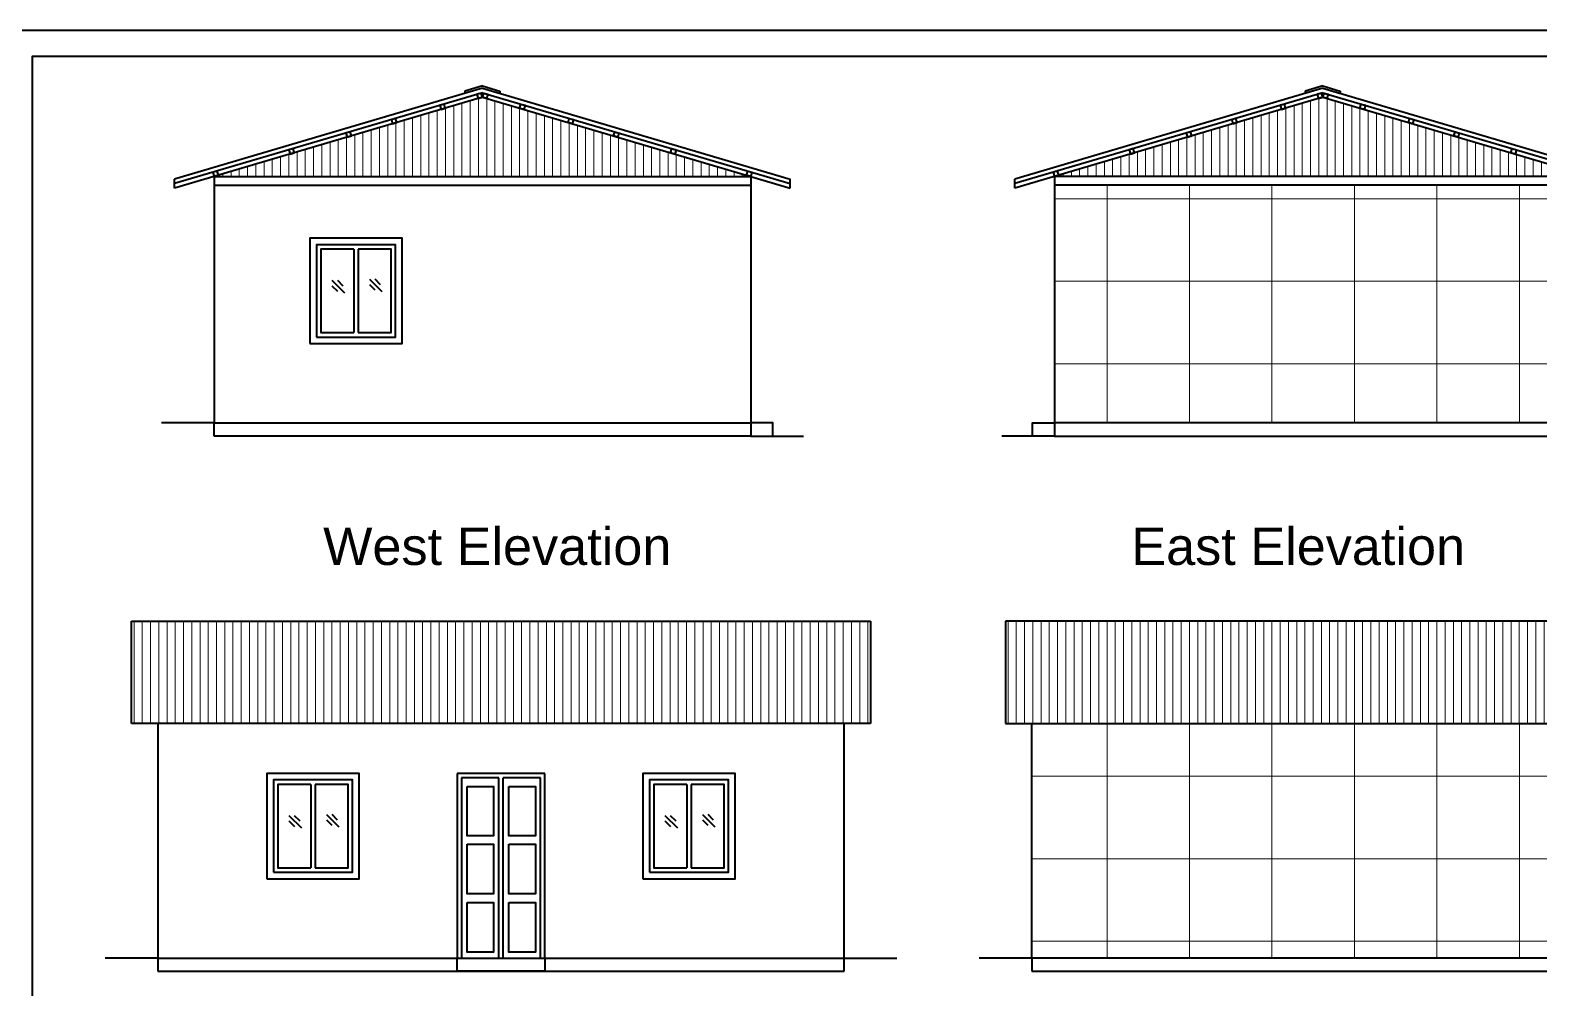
# Model space of a CAD drawing. Header units: inches. Extents: x 94889 to 364662, y -10661 to -3947.
# Drawn here: x 97496 to 98182, y -7618 to -7182 of the extents above; entities that cross this region are included whole.
import ezdxf

# ---------------------------------------------------------------- set-up
doc = ezdxf.new("R2010")
doc.units = ezdxf.units.IN
doc.header["$LTSCALE"] = 2
doc.header["$MEASUREMENT"] = 0
doc.layers.get('0').update_dxf_attribs({"linetype": 'CONTINUOUS'})
for name, color, linetype, lineweight in [('1', 7, 'CONTINUOUS', 13), ('door', 20, 'CONTINUOUS', 35), ('steps', 253, 'CONTINUOUS', 20)]:
    doc.layers.add(name, color=color, linetype=linetype, lineweight=lineweight)
doc.layers.add('Normal Wall', color=7, linetype='CONTINUOUS', lineweight=35, true_color=0xffaf89)
doc.styles.get("Standard").update_dxf_attribs({"font": 'ARIALN.TTF'})
pattern_1 = [(90, (-265952.126, 23453.6), (-37.5, 0), []), (180, (-265952.126, 23453.6), (-4e-15, -37.5), [])]

msp = doc.modelspace()

# ---------------------------------------------------------------- hatches: boundary and pattern name
at = {"layer": '1', "ltscale": 5}
h = msp.add_hatch(dxfattribs=at)
h.set_pattern_fill('ANSI37', color=256, scale=300, angle=45, style=0)
h.set_pattern_definition(pattern_1)
h.paths.add_polyline_path([(98205.49, -7360.73), (98205.49, -7252.73), (97961.49, -7252.73), (97961.49, -7360.73)])
h = msp.add_hatch(dxfattribs=at)
h.set_pattern_fill('ANSI37', color=256, scale=300, angle=45, style=0)
h.set_pattern_definition(pattern_1)
h.paths.add_polyline_path([(98263.25, -7604.08), (98263.25, -7497.39), (97951.25, -7497.39), (97951.25, -7604.08)])
at = {"layer": 'steps', "ltscale": 0.3}
h = msp.add_hatch(dxfattribs=at)
h.set_pattern_fill('ANSI31', scale=30, angle=45)
h.set_pattern_definition([(90, (-263721.751, 22031.2808), (-3.75, 0), [])])
h.paths.add_polyline_path([(97823.32, -7248.73), (97701.32, -7212.73), (97699.41, -7213.3), (97579.32, -7248.73)])
h = msp.add_hatch(dxfattribs=at)
h.set_pattern_fill('ANSI31', scale=30, angle=45)
h.set_pattern_definition([(90, (-263339.5837, 22031.2808), (-3.75, 0), [])])
h.paths.add_polyline_path([(97961.49, -7248.73), (98083.49, -7212.73), (98085.41, -7213.3), (98205.49, -7248.73)])
h = msp.add_hatch(dxfattribs=at)
h.set_pattern_fill('ANSI31', scale=30, angle=45)
h.set_pattern_definition([(90, (-265014.621, 21787.939), (-3.75, 0), [])])
h.paths.add_polyline_path([(97877.76, -7497.39), (97877.76, -7450.86), (97541.76, -7450.86), (97541.76, -7497.39)])
h = msp.add_hatch(dxfattribs=at)
h.set_pattern_fill('ANSI31', scale=30, angle=45)
h.set_pattern_definition([(90, (-264617.1276, 21787.939), (-3.75, 0), [])])
h.paths.add_polyline_path([(98275.25, -7497.39), (98275.25, -7450.86), (97939.25, -7450.86), (97939.25, -7497.39)])

# ---------------------------------------------------------------- linework, layer by layer
at = {"layer": 'door', "ltscale": 0.5}
for p, q in [((97701.32, -7208.56), (97561.32, -7249.88)), ((97701.32, -7210.65), (97561.32, -7251.96)), ((97701.32, -7207.52), (97693.37, -7209.87)), ((97693.37, -7209.87), (97693.37, -7210.91)), ((97701.32, -7208.56), (97693.65, -7210.83)), ((97701.32, -7207.52), (97709.28, -7209.87)), ((97701.32, -7208.56), (97841.32, -7249.88)), ((97701.32, -7208.56), (97709, -7210.83)), ((97701.32, -7210.65), (97841.32, -7251.96)), ((97709.28, -7209.87), (97709.28, -7210.91)), ((98083.49, -7208.56), (97943.49, -7249.88)), ((98083.49, -7210.65), (97943.49, -7251.96)), ((98083.49, -7207.52), (98075.54, -7209.87)), ((98075.54, -7209.87), (98075.54, -7210.91)), ((98083.49, -7208.56), (98075.82, -7210.83)), ((98083.49, -7207.52), (98091.45, -7209.87)), ((98083.49, -7208.56), (98223.49, -7249.88)), ((98083.49, -7208.56), (98091.16, -7210.83)), ((98083.49, -7210.65), (98223.49, -7251.96)), ((98091.45, -7209.87), (98091.45, -7210.91)), ((97701.32, -7212.73), (97561.32, -7254.05)), ((97701.32, -7212.73), (97841.32, -7254.05)), ((98083.49, -7212.73), (97943.49, -7254.05)), ((98083.49, -7212.73), (98223.49, -7254.05)), ((97561.32, -7254.05), (97561.32, -7249.88)), ((97579.32, -7248.73), (97823.32, -7248.73)), ((97579.32, -7248.73), (97579.32, -7360.73)), ((97823.32, -7248.73), (97823.32, -7360.73)), ((97841.32, -7254.05), (97841.32, -7249.88)), ((97943.49, -7254.05), (97943.49, -7249.88)), ((98205.49, -7248.73), (97961.49, -7248.73)), ((97961.49, -7248.73), (97961.49, -7360.73)), ((97579.32, -7252.73), (97823.32, -7252.73)), ((98205.49, -7252.73), (97961.49, -7252.73)), ((97642.82, -7281.73), (97642.82, -7319.73)), ((97644.82, -7281.73), (97644.82, -7319.73)), ((97632.85, -7298.37), (97635.38, -7300.83)), ((97632.9, -7295.93), (97638.56, -7301.58)), ((97635.34, -7295.88), (97637.81, -7298.4)), ((97649.92, -7297.82), (97652.45, -7300.29)), ((97649.97, -7295.39), (97655.62, -7301.03)), ((97652.41, -7295.33), (97654.87, -7297.86)), ((97579.32, -7360.73), (97555.32, -7360.73)), ((97579.32, -7360.73), (97823.32, -7360.73)), ((97579.32, -7366.73), (97579.32, -7360.73)), ((98205.49, -7360.73), (97961.49, -7360.73)), ((97823.32, -7366.73), (97579.32, -7366.73)), ((97823.32, -7366.73), (97847.32, -7366.73)), ((97961.49, -7366.73), (97937.49, -7366.73)), ((97961.49, -7366.73), (98205.49, -7366.73)), ((97541.76, -7450.86), (97877.76, -7450.86)), ((97541.76, -7497.39), (97541.76, -7450.86)), ((97877.76, -7450.86), (97877.76, -7497.39)), ((98275.25, -7450.86), (97939.25, -7450.86)), ((97939.25, -7450.86), (97939.25, -7497.39)), ((97877.76, -7497.39), (97541.76, -7497.39)), ((97553.76, -7497.39), (97553.76, -7604.08)), ((97865.76, -7604.08), (97865.76, -7497.39)), ((97939.25, -7497.39), (98275.25, -7497.39)), ((97951.25, -7604.08), (97951.25, -7497.39)), ((97623.26, -7525.08), (97623.26, -7563.08)), ((97625.26, -7525.08), (97625.26, -7563.08)), ((97689.76, -7520.08), (97689.76, -7604.08)), ((97729.76, -7520.08), (97689.76, -7520.08)), ((97689.76, -7520.08), (97689.76, -7604.08)), ((97729.76, -7520.08), (97689.76, -7520.08)), ((97691.76, -7522.08), (97691.76, -7604.08)), ((97708.76, -7522.08), (97691.76, -7522.08)), ((97691.76, -7522.08), (97691.76, -7604.08)), ((97708.76, -7522.08), (97691.76, -7522.08)), ((97708.76, -7604.08), (97708.76, -7522.08)), ((97727.76, -7522.08), (97710.76, -7522.08)), ((97727.76, -7522.08), (97710.76, -7522.08)), ((97710.76, -7604.08), (97710.76, -7522.08)), ((97727.76, -7604.08), (97727.76, -7522.08)), ((97727.76, -7604.08), (97727.76, -7522.08)), ((97729.76, -7604.08), (97729.76, -7520.08)), ((97729.76, -7604.08), (97729.76, -7520.08)), ((97794.26, -7525.08), (97794.26, -7563.08)), ((97796.26, -7525.08), (97796.26, -7563.08)), ((97613.33, -7539.27), (97618.99, -7544.92)), ((97615.77, -7539.22), (97618.24, -7541.74)), ((97630.4, -7538.73), (97636.05, -7544.37)), ((97632.84, -7538.68), (97635.3, -7541.2)), ((97784.33, -7539.27), (97789.99, -7544.92)), ((97786.77, -7539.22), (97789.24, -7541.74)), ((97801.4, -7538.73), (97807.05, -7544.37)), ((97803.84, -7538.68), (97806.3, -7541.2)), ((97613.28, -7541.71), (97615.81, -7544.17)), ((97630.35, -7541.17), (97632.88, -7543.63)), ((97784.28, -7541.71), (97786.81, -7544.17)), ((97801.35, -7541.17), (97803.88, -7543.63)), ((97553.76, -7604.08), (97529.76, -7604.08)), ((97553.76, -7604.08), (97865.76, -7604.08)), ((97553.76, -7604.08), (97553.76, -7610.08)), ((97689.76, -7604.08), (97729.76, -7604.08)), ((97865.76, -7604.08), (97889.76, -7604.08)), ((97865.76, -7610.08), (97865.76, -7604.08)), ((97951.25, -7604.08), (97927.25, -7604.08)), ((98263.25, -7604.08), (97951.25, -7604.08)), ((97951.25, -7604.08), (97951.25, -7610.08)), ((97553.76, -7610.08), (97865.76, -7610.08)), ((97951.25, -7610.08), (98263.25, -7610.08))]:
    msp.add_line(p, q, dxfattribs=at)
for points in [[(97700.76, -7210.82), (97698.84, -7211.38), (97699.41, -7213.3), (97701.32, -7212.73)], [(97701.89, -7210.82), (97703.81, -7211.38), (97703.24, -7213.3), (97701.32, -7212.73)], [(98082.93, -7210.82), (98081.01, -7211.38), (98081.57, -7213.3), (98083.49, -7212.73)], [(98084.06, -7210.82), (98085.98, -7211.38), (98085.41, -7213.3), (98083.49, -7212.73)], [(97683.86, -7215.8), (97681.94, -7216.37), (97682.51, -7218.29), (97684.42, -7217.72)], [(97718.79, -7215.8), (97720.71, -7216.37), (97720.14, -7218.29), (97718.22, -7217.72)], [(98066.03, -7215.8), (98064.11, -7216.37), (98064.67, -7218.29), (98066.59, -7217.72)], [(98100.96, -7215.8), (98102.88, -7216.37), (98102.31, -7218.29), (98100.39, -7217.72)], [(97661.83, -7222.3), (97659.91, -7222.87), (97660.48, -7224.79), (97662.4, -7224.22)], [(97740.82, -7222.3), (97742.74, -7222.87), (97742.17, -7224.79), (97740.25, -7224.22)], [(98044, -7222.3), (98042.08, -7222.87), (98042.65, -7224.79), (98044.57, -7224.22)], [(98122.98, -7222.3), (98124.9, -7222.87), (98124.34, -7224.79), (98122.42, -7224.22)], [(97641.17, -7228.4), (97639.25, -7228.97), (97639.82, -7230.89), (97641.73, -7230.32)], [(97761.48, -7228.4), (97763.4, -7228.97), (97762.83, -7230.89), (97760.92, -7230.32)], [(98023.33, -7228.4), (98021.42, -7228.97), (98021.98, -7230.89), (98023.9, -7230.32)], [(98143.65, -7228.4), (98145.57, -7228.97), (98145, -7230.89), (98143.08, -7230.32)], [(97615.17, -7236.07), (97613.25, -7236.64), (97613.81, -7238.56), (97615.73, -7237.99)], [(97787.48, -7236.07), (97789.4, -7236.64), (97788.84, -7238.56), (97786.92, -7237.99)], [(97997.33, -7236.07), (97995.41, -7236.64), (97995.98, -7238.56), (97997.9, -7237.99)], [(98169.65, -7236.07), (98171.57, -7236.64), (98171, -7238.56), (98169.09, -7237.99)], [(97580.68, -7246.25), (97578.76, -7246.82), (97579.32, -7248.73), (97581.24, -7248.17)], [(97821.97, -7246.25), (97823.89, -7246.82), (97823.32, -7248.73), (97821.41, -7248.17)], [(97962.84, -7246.25), (97960.93, -7246.82), (97961.49, -7248.73), (97963.41, -7248.17)], [(97622.82, -7324.73), (97664.82, -7324.73), (97664.82, -7276.73), (97622.82, -7276.73)], [(97625.82, -7321.73), (97661.82, -7321.73), (97661.82, -7279.73), (97625.82, -7279.73)], [(97823.32, -7366.73), (97833.32, -7366.73), (97833.32, -7360.73), (97823.32, -7360.73)], [(97961.49, -7366.73), (97951.49, -7366.73), (97951.49, -7360.73), (97961.49, -7360.73)], [(97603.26, -7568.08), (97645.26, -7568.08), (97645.26, -7520.08), (97603.26, -7520.08)], [(97606.26, -7565.08), (97642.26, -7565.08), (97642.26, -7523.08), (97606.26, -7523.08)], [(97694.38, -7526), (97706.4, -7526), (97706.4, -7548.5), (97694.38, -7548.5)], [(97713.38, -7526), (97725.4, -7526), (97725.4, -7548.5), (97713.38, -7548.5)], [(97774.26, -7568.08), (97816.26, -7568.08), (97816.26, -7520.08), (97774.26, -7520.08)], [(97777.26, -7565.08), (97813.26, -7565.08), (97813.26, -7523.08), (97777.26, -7523.08)], [(97694.38, -7552.31), (97706.4, -7552.31), (97706.4, -7574.8), (97694.38, -7574.8)], [(97713.38, -7552.31), (97725.4, -7552.31), (97725.4, -7574.8), (97713.38, -7574.8)], [(97694.38, -7578.86), (97706.4, -7578.86), (97706.4, -7601.35), (97694.38, -7601.35)], [(97713.38, -7578.86), (97725.4, -7578.86), (97725.4, -7601.35), (97713.38, -7601.35)], [(97689.76, -7604.08), (97729.76, -7604.08), (97729.76, -7610.08), (97689.76, -7610.08)]]:
    msp.add_lwpolyline(points, close=True, dxfattribs=at)
for points in [[(97642.82, -7281.73), (97627.82, -7281.73), (97627.82, -7319.73), (97642.82, -7319.73)], [(97644.82, -7319.73), (97659.82, -7319.73), (97659.82, -7281.73), (97644.82, -7281.73)], [(97623.26, -7525.08), (97608.26, -7525.08), (97608.26, -7563.08), (97623.26, -7563.08)], [(97625.26, -7563.08), (97640.26, -7563.08), (97640.26, -7525.08), (97625.26, -7525.08)], [(97794.26, -7525.08), (97779.26, -7525.08), (97779.26, -7563.08), (97794.26, -7563.08)], [(97796.26, -7563.08), (97811.26, -7563.08), (97811.26, -7525.08), (97796.26, -7525.08)]]:
    msp.add_lwpolyline(points, dxfattribs=at)
at = {"layer": 'Normal Wall'}
for points in [[(97472.71, -7182.22), (98530.71, -7182.22), (98530.71, -7932.75), (97472.71, -7932.75)], [(97472.71, -7182.22), (98530.71, -7182.22), (98530.71, -7932.75), (97472.71, -7932.75)], [(98518.8, -7194.12), (97496.52, -7194.12), (97496.52, -7920.84), (98518.8, -7920.84)], [(98518.8, -7194.12), (97496.52, -7194.12), (97496.52, -7920.84), (98518.8, -7920.84)]]:
    msp.add_lwpolyline(points, close=True, dxfattribs=at)

# ---------------------------------------------------------------- texts
at = {"color": 7, "linetype": 'ByBlock', "lineweight": 5, "char_height": 6, "width": 195.2975, "attachment_point": 5}
for s, insert in [('{\\fArial CE|b0|i0|c238|p34;\\P\\fArial CE|b0|i0|c0|p34;\\H2.8333x;West\\fArial CE|b0|i0|c238|p34; El\\fArial CE|b0|i0|c0|p34;e\\fArial CE|b0|i0|c238|p34;vation}', (97708.06, -7411.97)), ('{\\fArial CE|b0|i0|c238|p34;\\P\\fArial CE|b0|i0|c0|p34;\\H2.8333x;East\\fArial CE|b0|i0|c238|p34; El\\fArial CE|b0|i0|c0|p34;e\\fArial CE|b0|i0|c238|p34;vation}', (98072.32, -7411.97))]:
    msp.add_mtext(s, dxfattribs=dict(at, insert=insert))

doc.saveas('drawing.dxf')
